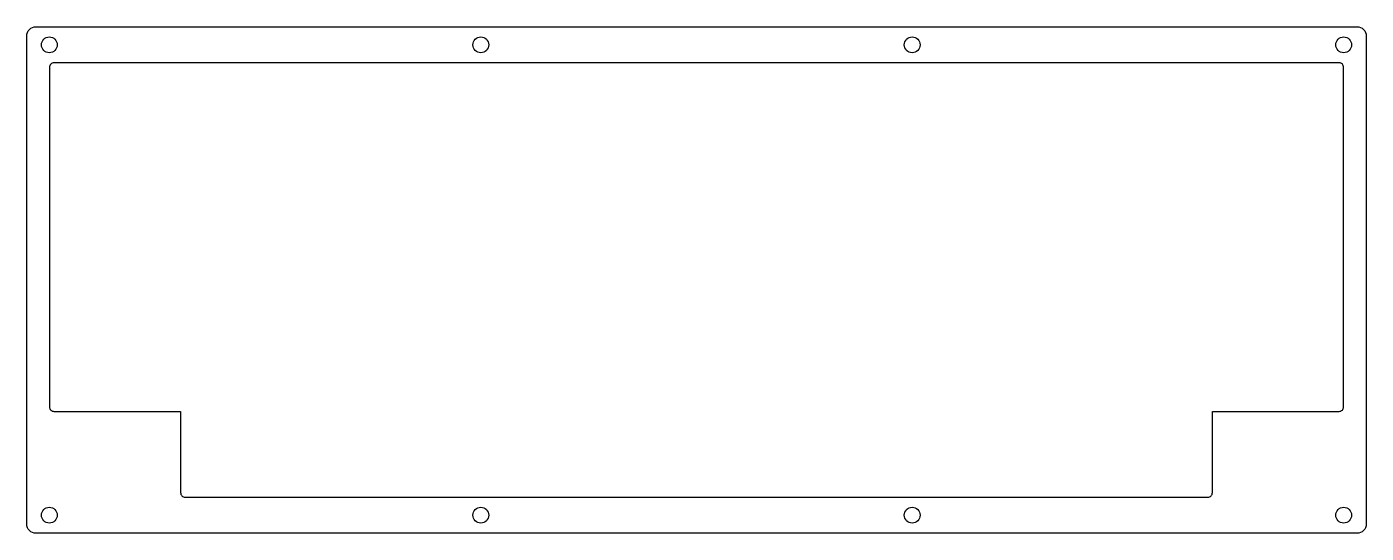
# Model space of a CAD drawing. Header units: millimetres. Extents: x -355 to -59, y 396 to 508.
import ezdxf

# ---------------------------------------------------------------- set-up
doc = ezdxf.new("R2010")
doc.units = ezdxf.units.MM
doc.layers.get('0').update_dxf_attribs({"linetype": 'CONTINUOUS'})

msp = doc.modelspace()

# ---------------------------------------------------------------- linework, layer by layer
for points in [[(-60.78, 508.47, -0.414214), (-58.77, 506.48), (-58.77, 398.27, -0.414214), (-60.78, 396.27), (-353.47, 396.27, -0.414214), (-355.48, 398.27), (-355.48, 506.48, -0.414214), (-353.47, 508.47)], [(-92.85, 405.27), (-92.85, 423.27), (-64.77, 423.27, 0.414214), (-63.77, 424.27), (-63.77, 499.47, 0.414214), (-64.77, 500.48), (-349.47, 500.48, 0.414214), (-350.48, 499.47), (-350.48, 424.27, 0.414214), (-349.47, 423.27), (-321.4, 423.27), (-321.4, 405.27, 0.414214), (-320.4, 404.27), (-93.85, 404.27, 0.414214)]]:
    msp.add_lwpolyline(points, format="xyb", close=True)
for centre in [(-350.48, 504.47), (-254.91, 504.47), (-159.34, 504.47), (-63.77, 504.47), (-350.48, 400.27), (-254.91, 400.27), (-159.34, 400.27), (-63.77, 400.27)]:
    msp.add_circle(centre, 1.75)

doc.saveas('drawing.dxf')
